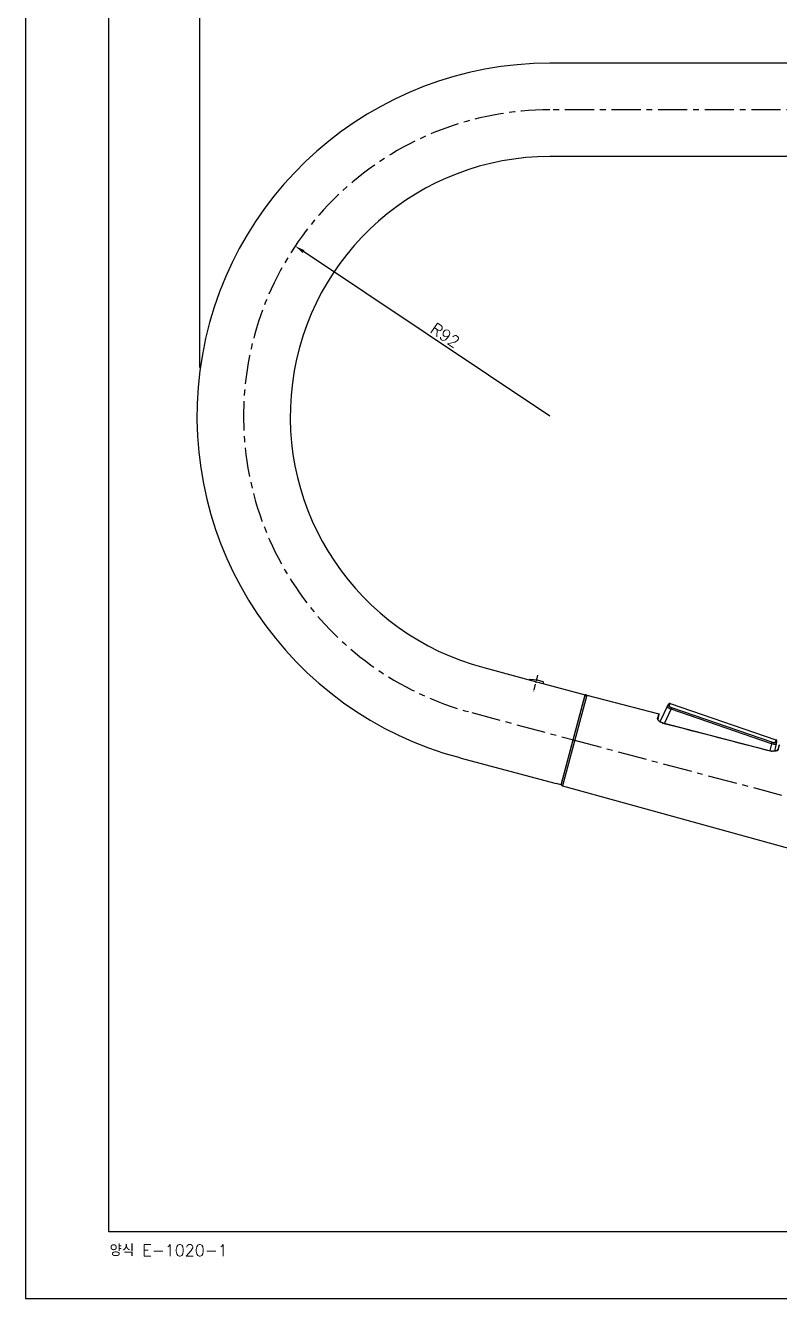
# Model space of a CAD drawing. Extents: x 26147 to 26988, y -4570 to -3976.
# Drawn here: x 26146.6 to 26373, y -4570.2 to -4188 of the extents above; entities that cross this region are included whole.
import ezdxf

# ---------------------------------------------------------------- set-up
doc = ezdxf.new("R2010")
doc.units = 0
doc.header["$LTSCALE"] = 7
doc.header["$MEASUREMENT"] = 0
doc.linetypes.add('CENTER', pattern=[2, 1.25, -0.25, 0.25, -0.25])
doc.layers.get('0').update_dxf_attribs({"color": 2, "linetype": 'CONTINUOUS'})
for name, color, linetype in [('CL', 1, 'CENTER'), ('DIM', 2, 'CONTINUOUS'), ('DWG', 7, 'CONTINUOUS'), ('J01-2-0_8_1_DXF_CONTINUOUS_LINE', 7, 'CONTINUOUS'), ('J01-6-0_3_1_DXF_CONTINUOUS_LINE', 7, 'CONTINUOUS'), ('J03-1-0_37_1DXF_CONTINUOUS_LINE', 7, 'CONTINUOUS'), ('PRT0007_DXF_CONTINUOUS_LINE', 7, 'CONTINUOUS'), ('TXT', 4, 'CONTINUOUS')]:
    doc.layers.add(name, color=color, linetype=linetype)
doc.styles.add('GHS', font='romans', dxfattribs={"bigfont": 'ghs'})

# ---------------------------------------------------------------- blocks, each defined once
blk = doc.blocks.new('BORDER')
for p, q in [((0, 1), (0, 0)), ((0, 0), (1, 0))]:
    blk.add_line(p, q)

msp = doc.modelspace()

# ---------------------------------------------------------------- linework, layer by layer
at = {"color": 7, "linetype": 'Continuous'}
for p, q in [((26300.31, -4384.56), (26297.93, -4384.39)), ((26302.04, -4385.02), (26300.35, -4384.56)), ((26302.11, -4385.55), (26302.19, -4385.26)), ((26307.42, -4415.96), (26314.67, -4388.91)), ((26307.42, -4415.96), (26305.97, -4415.57))]:
    msp.add_line(p, q, dxfattribs=at)
for centre, start, end in [((26297.91, -4384.59), 86.005, 113.3297), ((26300.3, -4384.76), 74.9227, 85.9212), ((26301.99, -4385.21), 345.005, 75.005)]:
    msp.add_arc(centre, 0.2, start, end, dxfattribs=at)
at = {"layer": 'CL'}
for p, q in [((26877.33, -4213.33), (26304.1, -4213.33)), ((26280.62, -4394.29), (26311.53, -4402.57))]:
    msp.add_line(p, q, dxfattribs=at)
at = {"layer": 'CL', "ltscale": 0.2}
msp.add_line((26300.4, -4383.02), (26299.11, -4387.85), dxfattribs=at)
at = {"layer": 'CL', "linetype": 'CENTER'}
msp.add_line((26311.04, -4402.44), (26400.29, -4426.15), dxfattribs=at)
at = {"layer": 'CL'}
msp.add_arc((26304.1, -4305.33), 92, 90, 255.215, dxfattribs=at)
at = {"layer": 'DIM', "ltscale": 0.6}
for p, q in [((26198.98, -4290.68), (26198.98, -4118.52)), ((26304.1, -4305.33), (26230.1, -4255.88))]:
    msp.add_line(p, q, dxfattribs=at)
msp.add_solid([(26230.38, -4255.46), (26229.82, -4256.3), (26227.6, -4254.21)], dxfattribs=at)
at = {"layer": 'DWG'}
msp.add_line((26297.43, -4384.3), (26314.67, -4388.91), dxfattribs=at)
at = {"layer": 'DWG', "color": 7, "linetype": 'Continuous'}
msp.add_line((26314.59, -4389.07), (26307.5, -4415.78), dxfattribs=at)
for centre, start, end in [((26314.78, -4389.15), 75.4598, 165.122), ((26307.69, -4415.83), 165.122, 254.7842)]:
    msp.add_arc(centre, 0.2, start, end, dxfattribs=at)
msp.add_open_spline([(26314.23, -4390.45), (26314.23, -4390.45), (26314.23, -4390.45), (26314.23, -4390.45)], degree=3, dxfattribs=at)
at = {"layer": 'J01-2-0_8_1_DXF_CONTINUOUS_LINE', "color": 7, "linetype": 'Continuous'}
msp.add_line((26314.54, -4389.38), (26314.5, -4389.54), dxfattribs=at)
at = {"layer": 'J01-6-0_3_1_DXF_CONTINUOUS_LINE', "color": 7, "linetype": 'Continuous'}
for p, q in [((26339.86, -4392.24), (26340.19, -4391.55)), ((26340.19, -4391.55), (26371.9, -4402.47)), ((26339.58, -4391.81), (26337.12, -4397.01)), ((26338.51, -4397.54), (26340.53, -4393.28)), ((26340.67, -4392.86), (26340.53, -4393.28)), ((26370.57, -4403.63), (26340.53, -4393.28)), ((26370.72, -4403.21), (26340.67, -4392.86)), ((26370.57, -4403.63), (26370.72, -4403.21)), ((26371.59, -4405.89), (26372.23, -4403.05)), ((26371.9, -4402.47), (26371.73, -4403.22)), ((26370.57, -4403.63), (26370.1, -4405.7))]:
    msp.add_line(p, q, dxfattribs=at)
for centre, start, end in [((26340.03, -4392.02), 70.9516, 154.7052), ((26371.74, -4402.94), 347.2948, 71.0484)]:
    msp.add_arc(centre, 0.5, start, end, dxfattribs=at)
for points, knots in [([(26340.53, -4393.28), (26340.44, -4393.25), (26340.26, -4393.18), (26340, -4393.06), (26339.78, -4392.94), (26339.58, -4392.83), (26339.45, -4392.73), (26339.36, -4392.67), (26339.32, -4392.62), (26339.28, -4392.58), (26339.26, -4392.55), (26339.25, -4392.51), (26339.25, -4392.49), (26339.26, -4392.49)], [0, 0, 0, 0, 0.190944, 0.374203, 0.542436, 0.689406, 0.810157, 0.85964, 0.901515, 0.935777, 0.962739, 0.983359, 1, 1, 1, 1]), ([(26339.26, -4392.49), (26339.28, -4392.43), (26339.35, -4392.34), (26339.51, -4392.24), (26339.69, -4392.2), (26339.81, -4392.23), (26339.86, -4392.24)], [0, 0, 0, 0, 0.237367, 0.49399, 0.754301, 1, 1, 1, 1]), ([(26340.67, -4392.86), (26340.61, -4392.84), (26340.49, -4392.8), (26340.32, -4392.72), (26340.17, -4392.63), (26340.04, -4392.54), (26339.95, -4392.46), (26339.89, -4392.39), (26339.87, -4392.34), (26339.85, -4392.3), (26339.86, -4392.26), (26339.86, -4392.24)], [0, 0, 0, 0, 0.184402, 0.361022, 0.522954, 0.665008, 0.78317, 0.876202, 0.913693, 0.945972, 1, 1, 1, 1]), ([(26371.73, -4403.22), (26371.73, -4403.24), (26371.71, -4403.26), (26371.67, -4403.29), (26371.62, -4403.31), (26371.53, -4403.33), (26371.41, -4403.34), (26371.26, -4403.33), (26371.08, -4403.31), (26370.9, -4403.27), (26370.78, -4403.23), (26370.72, -4403.21)], [0, 0, 0, 0, 0.054032, 0.086311, 0.123801, 0.216834, 0.334994, 0.477044, 0.638981, 0.815618, 1, 1, 1, 1]), ([(26372.06, -4403.78), (26372.08, -4403.73), (26372.08, -4403.61), (26372.02, -4403.43), (26371.9, -4403.29), (26371.79, -4403.24), (26371.73, -4403.22)], [0, 0, 0, 0, 0.237367, 0.49399, 0.7543, 1, 1, 1, 1]), ([(26372.06, -4403.78), (26372.06, -4403.79), (26372.05, -4403.81), (26372.02, -4403.83), (26371.98, -4403.84), (26371.93, -4403.85), (26371.87, -4403.86), (26371.76, -4403.86), (26371.6, -4403.85), (26371.37, -4403.82), (26371.12, -4403.77), (26370.85, -4403.71), (26370.66, -4403.66), (26370.57, -4403.63)], [0, 0, 0, 0, 0.016642, 0.03726, 0.064221, 0.098482, 0.140358, 0.189842, 0.310599, 0.457576, 0.625815, 0.809067, 1, 1, 1, 1])]:
    msp.add_open_spline(points, degree=3, knots=knots, dxfattribs=at)
at = {"layer": 'J03-1-0_37_1DXF_CONTINUOUS_LINE', "color": 7, "linetype": 'Continuous'}
for p, q in [((26314.5, -4389.54), (26307.5, -4415.66)), ((26315.15, -4389.03), (26307.85, -4416.27)), ((26315.15, -4389.03), (26336.75, -4394.64)), ((26336.75, -4394.64), (26336.43, -4395.95)), ((26336.54, -4396.12), (26336.86, -4394.82)), ((26337.96, -4397.43), (26337.96, -4397.4)), ((26337.96, -4397.4), (26370.59, -4405.82)), ((26370.59, -4405.85), (26370.59, -4405.82)), ((26372.84, -4404.16), (26372.48, -4405.41)), ((26372.66, -4405.32), (26373.02, -4404.05)), ((26307.85, -4416.27), (26393.64, -4439.98))]:
    msp.add_line(p, q, dxfattribs=at)
for points in [[(26337.96, -4397.4), (26337.92, -4397.39), (26337.74, -4397.34), (26337.57, -4397.27), (26337.39, -4397.18), (26337.23, -4397.09), (26337.07, -4396.98), (26336.93, -4396.86), (26336.81, -4396.74), (26336.7, -4396.61), (26336.62, -4396.48), (26336.57, -4396.36), (26336.54, -4396.26), (26336.53, -4396.16), (26336.54, -4396.12)], [(26372.48, -4405.42), (26372.46, -4405.46), (26372.41, -4405.54), (26372.33, -4405.61), (26372.23, -4405.69), (26372.09, -4405.75), (26371.94, -4405.81), (26371.76, -4405.86), (26371.58, -4405.89), (26371.39, -4405.91), (26371.19, -4405.91), (26371, -4405.9), (26370.81, -4405.87), (26370.62, -4405.83), (26370.59, -4405.83)], [(26372.47, -4405.45), (26372.42, -4405.53), (26372.34, -4405.61), (26372.23, -4405.68), (26372.1, -4405.75), (26371.95, -4405.81), (26371.78, -4405.86), (26371.59, -4405.89), (26371.59, -4405.89)]]:
    msp.add_lwpolyline(points, dxfattribs=at)
for centre, radius, start, end in [((26315.02, -4389.51), 0.5, 75.4456, 165), ((26336.72, -4394.78), 0.15, 346.0044, 75.4456), ((26338.65, -4394.75), 2.76, 251.2197, 255.5259), ((26371.22, -4403.49), 2.45, 254.9695, 260.1915), ((26372.99, -4404.2), 0.15, 75.4456, 163.9942), ((26307.98, -4415.79), 0.5, 165, 254.5544)]:
    msp.add_arc(centre, radius, start, end, dxfattribs=at)
for points, knots in [([(26336.42, -4396.13), (26336.42, -4396.11), (26336.41, -4396.05), (26336.42, -4395.99), (26336.43, -4395.95)], [0, 0, 0, 0, 0.262222, 1, 1, 1, 1]), ([(26336.46, -4396.29), (26336.45, -4396.28), (26336.44, -4396.22), (26336.42, -4396.17), (26336.42, -4396.13)], [0, 0, 0, 0, 0.262996, 1, 1, 1, 1]), ([(26336.43, -4395.95), (26336.46, -4395.96), (26336.51, -4395.99), (26336.54, -4396.06), (26336.54, -4396.1), (26336.54, -4396.12)], [0, 0, 0, 0, 0.480158, 0.733493, 1, 1, 1, 1]), ([(26337.76, -4397.37), (26337.44, -4397.26), (26337.02, -4397.03), (26336.62, -4396.61), (26336.5, -4396.39), (26336.46, -4396.29)], [0, 0, 0, 0, 0.575094, 0.808685, 1, 1, 1, 1]), ([(26372.41, -4405.64), (26372.33, -4405.7), (26372.11, -4405.81), (26371.58, -4405.96), (26371.12, -4405.95), (26370.81, -4405.9)], [0, 0, 0, 0, 0.19471, 0.429796, 1, 1, 1, 1]), ([(26372.57, -4405.49), (26372.56, -4405.5), (26372.52, -4405.55), (26372.46, -4405.6), (26372.41, -4405.64)], [0, 0, 0, 0, 0.234604, 1, 1, 1, 1]), ([(26372.66, -4405.32), (26372.63, -4405.32), (26372.57, -4405.32), (26372.51, -4405.36), (26372.49, -4405.4), (26372.48, -4405.41)], [0, 0, 0, 0, 0.478884, 0.732792, 1, 1, 1, 1]), ([(26372.66, -4405.32), (26372.66, -4405.34), (26372.64, -4405.4), (26372.6, -4405.45), (26372.57, -4405.49)], [0, 0, 0, 0, 0.238266, 1, 1, 1, 1])]:
    msp.add_open_spline(points, degree=3, knots=knots, dxfattribs=at)
msp.add_open_spline([(26337.96, -4397.43), (26348.83, -4400.23), (26359.71, -4403.04), (26370.59, -4405.85)], degree=3, dxfattribs=at)
at = {"layer": 'PRT0007_DXF_CONTINUOUS_LINE', "color": 7, "linetype": 'Continuous'}
for p, q in [((26481.3, -4199.33), (26304.1, -4199.33)), ((26481.3, -4227.33), (26304.1, -4227.33)), ((26284.22, -4380.76), (26297.43, -4384.3)), ((26277.02, -4407.82), (26305.97, -4415.57))]:
    msp.add_line(p, q, dxfattribs=at)
for radius, end in [(106, 255.2008), (78, 255.2343)]:
    msp.add_arc((26304.1, -4305.33), radius, 90, end, dxfattribs=at)
at = {"layer": 'TXT'}
for p, q in [((26171.62, -4550.21), (26171.62, -3996.21)), ((26957.62, -4550.21), (26171.62, -4550.21))]:
    msp.add_line(p, q, dxfattribs=at)

# ---------------------------------------------------------------- block references
at = {"xscale": 841, "yscale": 594, "zscale": 841}
msp.add_blockref('BORDER', (26146.62, -4570.21), dxfattribs=at)

# ---------------------------------------------------------------- texts
at = {"layer": 'DIM', "ltscale": 0.6, "insert": (26272.65, -4281.01), "char_height": 3.5, "attachment_point": 5, "rotation": 326.2452, "style": 'GHS'}
msp.add_mtext('\\A1;R92', dxfattribs=at)
at = {"layer": 'DWG', "style": 'GHS'}
msp.add_text('양식 E-1020-1', height=3.5, dxfattribs=at).set_placement((26171.88, -4557.49))

doc.saveas('drawing.dxf')
